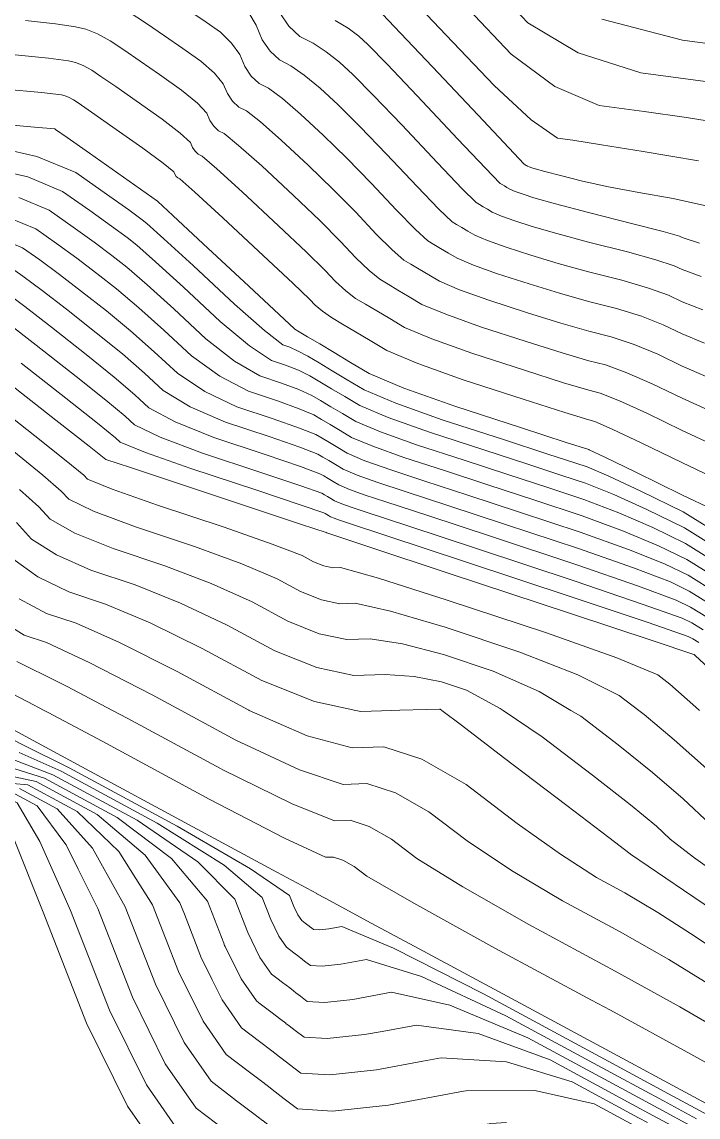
# Model space of a CAD drawing. Header units: inches. Extents: x 1337389 to 1347141, y 407035 to 414577.
# Drawn here: x 1337608.9 to 1337797.7, y 410197.9 to 410503.8 of the extents above; entities that cross this region are included whole.
import ezdxf

# ---------------------------------------------------------------- set-up
doc = ezdxf.new("R2010")
doc.units = ezdxf.units.IN
doc.header["$MEASUREMENT"] = 0
doc.layers.add('Topo', color=7, linetype='Continuous', lineweight=15, true_color=0x459900)

msp = doc.modelspace()

# ---------------------------------------------------------------- linework, layer by layer
at = {"layer": 'Topo'}
for p, q in [((1337621.5261, 410318.147, 1065), (1337634.205, 410311.498, 1065)), ((1337616.2281, 410310.9, 1070), (1337615.1061, 410311.498, 1070)), ((1337662.0403, 410236.2159, 1100), (1337660.763, 410238.805, 1100))]:
    msp.add_line(p, q, dxfattribs=at)
for points, elevation in [([(1337739.545, 410514.825), (1337750.205, 410503.5981), (1337764.2661, 410495.1829), (1337781.729, 410489.578), (1337802.5931, 410486.7851)], 915), ([(1337718.4719, 410509.515), (1337727.416, 410500.1102), (1337740.7959, 410486.0181), (1337751.145, 410476.4319), (1337758.463, 410471.3521), (1337762.75, 410470.778), (1337770.737, 410469.5261), (1337782.4251, 410467.596), (1337797.814, 410464.9879)], 925), ([(1337638.5648, 410506.765), (1337643.64, 410503.381), (1337648.7189, 410499.932), (1337653.802, 410496.4171), (1337658.89, 410492.8369), (1337662.6602, 410489.543), (1337665.1132, 410486.5349), (1337666.249, 410483.814), (1337667.707, 410481.6421), (1337669.4869, 410480.019), (1337671.5909, 410478.9451), (1337675.5191, 410475.8799), (1337681.274, 410470.8229), (1337688.8541, 410463.7752), (1337695.8111, 410457.0488), (1337702.1441, 410450.645), (1337707.8551, 410444.562), (1337712.324, 410440.114), (1337715.5499, 410437.2999), (1337717.534, 410436.1201), (1337719.8579, 410434.7379), (1337722.5218, 410433.1531), (1337725.5271, 410431.3659), (1337731.1299, 410429.008), (1337739.3322, 410426.078), (1337750.132, 410422.577), (1337759.4151, 410419.711), (1337767.18, 410417.481), (1337773.427, 410415.8862), (1337779.8549, 410413.7239), (1337786.4641, 410410.9939), (1337793.2528, 410407.6969), (1337799.9869, 410404.796)], 955), ([(1337655.5311, 410507.0249), (1337660.3039, 410503.7441), (1337664.3011, 410500.931), (1337667.4383, 410497.925), (1337669.713, 410494.7259), (1337671.1292, 410491.335), (1337672.946, 410488.627), (1337675.1649, 410486.6051), (1337677.7869, 410485.2659), (1337681.6341, 410482.4221), (1337686.708, 410478.0701), (1337693.008, 410472.213), (1337699.5799, 410465.781), (1337706.424, 410458.7751), (1337713.5409, 410451.195), (1337718.826, 410445.8208), (1337722.2789, 410442.6509), (1337723.901, 410441.686), (1337725.802, 410440.556), (1337727.9801, 410439.2599), (1337730.437, 410437.8), (1337735.0181, 410435.872), (1337741.724, 410433.4759), (1337750.5539, 410430.613), (1337759.0348, 410428.0431), (1337767.1661, 410425.7639), (1337774.947, 410423.778), (1337781.889, 410421.6011), (1337787.992, 410419.2351), (1337793.256, 410416.678), (1337799.5148, 410414.0989)], 950), ([(1337672.2151, 410506.3079), (1337674.3139, 410502.9179), (1337676.009, 410498.855), (1337678.185, 410495.6129), (1337680.843, 410493.19), (1337683.9828, 410491.5878), (1337687.7487, 410488.963), (1337692.1422, 410485.3179), (1337697.1611, 410480.6501), (1337703.3491, 410474.5129), (1337710.7029, 410466.9059), (1337719.2259, 410457.8287), (1337725.3279, 410451.5279), (1337729.0089, 410448.002), (1337730.269, 410447.253), (1337731.745, 410446.3738), (1337733.4379, 410445.3682), (1337735.3459, 410444.233), (1337738.9058, 410442.7349), (1337744.1159, 410440.8741), (1337750.976, 410438.6499), (1337758.655, 410436.375), (1337767.1519, 410434.048), (1337776.4659, 410431.6701), (1337783.923, 410429.4789), (1337789.5198, 410427.476), (1337793.2591, 410425.6599), (1337799.0422, 410423.402)], 945), ([(1337680.888, 410506.376), (1337683.424, 410502.5979), (1337686.5211, 410499.7761), (1337690.1791, 410497.9088), (1337693.864, 410495.505), (1337697.576, 410492.5651), (1337701.3151, 410489.0881), (1337707.1181, 410483.2452), (1337714.983, 410475.0359), (1337724.9108, 410464.4621), (1337731.83, 410457.2339), (1337735.7379, 410453.353), (1337736.6369, 410452.8189), (1337737.6891, 410452.1931), (1337738.8949, 410451.4749), (1337740.2561, 410450.6658), (1337742.793, 410449.598), (1337746.507, 410448.2718), (1337751.3979, 410446.6859), (1337758.2751, 410444.7061), (1337767.1381, 410442.3309), (1337777.9863, 410439.5619), (1337785.9561, 410437.3571), (1337791.048, 410435.717), (1337793.2621, 410434.642), (1337798.5699, 410432.7061)], 940), ([(1337805.523, 410475.3559), (1337794.4799, 410477.0789), (1337782.671, 410478.782), (1337770.0959, 410480.465), (1337757.706, 410485.8069), (1337745.4999, 410494.8081), (1337733.481, 410507.467)], 920), ([(1337800.4591, 410395.4931), (1337793.25, 410398.7148), (1337784.9349, 410402.753), (1337777.822, 410405.8461), (1337771.9081, 410407.994), (1337767.1939, 410409.1981), (1337759.7949, 410411.38), (1337749.7101, 410414.541), (1337736.9401, 410418.6809), (1337727.242, 410422.145), (1337720.617, 410424.933), (1337717.0642, 410427.046), (1337713.9139, 410428.9191), (1337711.1658, 410430.5529), (1337708.8199, 410431.9491), (1337705.8219, 410434.4068), (1337702.1699, 410437.9289), (1337697.865, 410442.514), (1337692.0419, 410448.3169), (1337684.6998, 410455.338), (1337675.8401, 410463.576), (1337669.4049, 410469.3378), (1337665.394, 410472.624), (1337663.809, 410473.4328), (1337662.4683, 410474.6561), (1337661.3692, 410476.2929), (1337660.513, 410478.344), (1337657.8827, 410481.16), (1337653.479, 410484.7429), (1337647.3002, 410489.0912), (1337641.907, 410492.8389), (1337637.2979, 410495.988), (1337633.4749, 410498.5379), (1337629.958, 410500.4712), (1337626.7479, 410501.7879), (1337623.8441, 410502.4881), (1337618.217, 410503.2939), (1337609.8649, 410504.203)], 960), ([(1337696.375, 410504.2299), (1337699.979, 410502.0472), (1337703.0101, 410499.8119), (1337705.4689, 410497.525), (1337710.8869, 410491.9772), (1337719.2629, 410483.1671), (1337730.5968, 410471.095), (1337738.332, 410462.9409), (1337742.4681, 410458.7039), (1337743.0039, 410458.3849), (1337743.6329, 410458.0109), (1337744.353, 410457.5829), (1337745.1662, 410457.1), (1337746.6811, 410456.4621), (1337748.8991, 410455.6701), (1337751.82, 410454.7231), (1337757.8949, 410453.0381), (1337767.123, 410450.6151), (1337779.506, 410447.453), (1337787.99, 410445.2351), (1337792.5759, 410443.9581), (1337793.2649, 410443.624), (1337798.098, 410442.0089)], 935), ([(1337709.6231, 410505.963), (1337714.6561, 410500.7089), (1337723.542, 410491.298), (1337736.2818, 410477.7281), (1337744.8341, 410468.6479), (1337749.197, 410464.0551), (1337749.3719, 410463.9519), (1337749.576, 410463.83), (1337749.811, 410463.69), (1337750.0759, 410463.5331), (1337750.569, 410463.325), (1337751.2909, 410463.0669), (1337752.2419, 410462.759), (1337754.9161, 410462.0329), (1337759.3139, 410460.8882), (1337765.4339, 410459.326), (1337772.711, 410457.7421), (1337781.1451, 410456.138), (1337790.7369, 410454.5119), (1337801.1951, 410452.1391)], 930), ([(1337770.827, 410504.5582), (1337793.362, 410498.6912), (1337822.515, 410494.7889)], 910), ([(1337606.9419, 410494.6309), (1337616.267, 410493.6789), (1337621.9059, 410492.968), (1337623.8589, 410492.4959), (1337626.019, 410491.611), (1337628.3851, 410490.3099), (1337630.957, 410488.595), (1337635.0941, 410485.7459), (1337640.7979, 410481.7639), (1337648.0671, 410476.6489), (1337653.1059, 410472.7781), (1337655.913, 410470.1529), (1337656.489, 410468.7719), (1337657.228, 410467.6712), (1337658.1319, 410466.847), (1337659.198, 410466.303), (1337663.2898, 410462.7971), (1337670.4059, 410456.329), (1337680.5461, 410446.9001), (1337688.2731, 410439.585), (1337693.5849, 410434.3827), (1337696.4843, 410431.296), (1337699.3192, 410428.701), (1337702.0911, 410426.598), (1337704.798, 410424.987), (1337707.97, 410423.101), (1337711.607, 410420.9381), (1337715.707, 410418.4999), (1337723.3539, 410415.281), (1337734.548, 410411.2829), (1337749.289, 410406.504), (1337760.1749, 410403.0479), (1337767.2089, 410400.9139), (1337770.3879, 410400.1019), (1337775.7881, 410397.9679), (1337783.407, 410394.512), (1337793.247, 410389.7329), (1337800.9312, 410386.1892)], 965), ([(1337801.4039, 410376.8861), (1337793.2439, 410380.7509), (1337781.8791, 410386.2711), (1337773.7539, 410390.0911), (1337768.8688, 410392.2107), (1337767.2231, 410392.631), (1337760.555, 410394.717), (1337748.8671, 410398.468), (1337732.156, 410403.8851), (1337719.467, 410408.418), (1337710.7979, 410412.0662), (1337706.1489, 410414.831), (1337702.027, 410417.282), (1337698.4309, 410419.421), (1337695.3611, 410421.247), (1337692.8169, 410422.994), (1337690.7988, 410424.6631), (1337689.3059, 410426.253), (1337684.5041, 410430.853), (1337676.392, 410438.462), (1337664.9711, 410449.0818), (1337657.1751, 410456.255), (1337653.0021, 410459.9821), (1337652.454, 410460.262), (1337651.989, 410460.685), (1337651.6092, 410461.2511), (1337651.3129, 410461.961), (1337648.329, 410464.3961), (1337642.656, 410468.554), (1337634.2962, 410474.438), (1337628.2819, 410478.6538), (1337624.6149, 410481.202), (1337623.294, 410482.0821), (1337622.079, 410482.7499), (1337620.9711, 410483.2049), (1337619.9681, 410483.4471), (1337614.3171, 410484.065), (1337604.0189, 410485.0582)], 970), ([(1337601.0949, 410475.4847), (1337612.3668, 410474.45), (1337618.0291, 410473.9259), (1337618.0821, 410473.9138), (1337618.1399, 410473.8901), (1337618.204, 410473.855), (1337618.273, 410473.8088), (1337621.47, 410471.561), (1337627.7939, 410467.111), (1337637.2449, 410460.4601), (1337643.551, 410456.0131), (1337646.7132, 410453.7699), (1337646.729, 410453.7311), (1337646.75, 410453.6991), (1337646.7761, 410453.6762), (1337646.8061, 410453.66), (1337651.0599, 410449.713), (1337659.5369, 410441.835), (1337672.2381, 410430.025), (1337680.7348, 410422.1209), (1337685.0261, 410418.1221), (1337685.1131, 410418.0291), (1337686.315, 410417.2872), (1337688.6321, 410415.8951), (1337692.0631, 410413.854), (1337696.0829, 410411.4639), (1337700.6909, 410408.723), (1337705.888, 410405.6331), (1337715.579, 410401.554), (1337729.7641, 410396.487), (1337748.445, 410390.4321), (1337760.935, 410386.3847), (1337767.2368, 410384.347), (1337767.3489, 410384.3191), (1337771.721, 410382.2129), (1337780.351, 410378.0301), (1337793.2399, 410371.7699), (1337801.8761, 410367.583)], 975), ([(1337807.5259, 410358.2961), (1337793.5659, 410366.9829), (1337781.769, 410372.72), (1337772.8409, 410376.897), (1337766.784, 410379.5139), (1337763.5981, 410380.5699), (1337755.784, 410383.121), (1337743.3439, 410387.1671), (1337726.2761, 410392.708), (1337713.3178, 410397.3431), (1337704.47, 410401.0701), (1337699.732, 410403.8899), (1337695.531, 410406.391), (1337691.8669, 410408.5719), (1337688.7401, 410410.4341), (1337686.011, 410411.888), (1337683.6811, 410412.9351), (1337681.75, 410413.575), (1337676.6042, 410417.5902), (1337668.246, 410424.9789), (1337656.673, 410435.744), (1337648.5189, 410443.2649), (1337643.7829, 410447.5431), (1337642.464, 410448.577), (1337638.714, 410451.2882), (1337632.534, 410455.6759), (1337623.922, 410461.7401), (1337613.0619, 410466.2548), (1337599.953, 410469.2199)], 980), ([(1337598.889, 410463.1399), (1337610.5459, 410460.5041), (1337620.2031, 410456.489), (1337627.8611, 410451.0969), (1337633.8719, 410446.7909), (1337638.2369, 410443.571), (1337640.956, 410441.438), (1337646.2001, 410436.8248), (1337653.9669, 410429.7319), (1337664.257, 410420.16), (1337672.4479, 410413.3368), (1337678.539, 410409.265), (1337682.5301, 410407.943), (1337686.1168, 410406.5091), (1337689.3022, 410404.9649), (1337692.0829, 410403.3092), (1337695.342, 410401.3688), (1337699.0779, 410399.145), (1337703.2919, 410396.637), (1337711.1618, 410393.3221), (1337722.686, 410389.1999), (1337737.865, 410384.272), (1337750.193, 410380.255), (1337759.6701, 410377.148), (1337766.2951, 410374.9521), (1337774.21, 410371.7881), (1337783.4141, 410367.6529), (1337793.9091, 410362.5501), (1337806.3271, 410354.8219)], 985), ([(1337805.128, 410351.348), (1337794.252, 410358.1159), (1337785.0599, 410362.5859), (1337775.5778, 410366.6781), (1337765.8049, 410370.3911), (1337755.7419, 410373.7259), (1337744.6029, 410377.3881), (1337732.387, 410381.377), (1337719.0961, 410385.692), (1337709.005, 410389.3011), (1337702.1141, 410392.2041), (1337698.4242, 410394.4001), (1337695.1519, 410396.348), (1337692.2991, 410398.046), (1337689.864, 410399.4959), (1337686.2238, 410401.1301), (1337681.3792, 410402.95), (1337675.329, 410404.9549), (1337668.292, 410409.084), (1337660.2691, 410415.3401), (1337651.2599, 410423.7199), (1337643.88, 410430.385), (1337638.1299, 410435.3329), (1337634.011, 410438.5648), (1337629.0299, 410442.2931), (1337623.187, 410446.517), (1337616.4841, 410451.238), (1337608.03, 410454.752)], 990), ([(1337803.9292, 410347.8741), (1337794.595, 410353.683), (1337786.706, 410357.5188), (1337776.946, 410361.568), (1337765.3162, 410365.83), (1337751.8139, 410370.3051), (1337739.012, 410374.5219), (1337726.9089, 410378.4819), (1337715.5058, 410382.184), (1337706.8481, 410385.2801), (1337700.936, 410387.771), (1337697.7701, 410389.6552), (1337694.963, 410391.3261), (1337692.515, 410392.7829), (1337690.426, 410394.027), (1337686.3298, 410395.752), (1337680.2282, 410397.9569), (1337672.118, 410400.6439), (1337664.136, 410404.832), (1337656.2811, 410410.5202), (1337648.5531, 410417.7081), (1337641.5612, 410423.9451), (1337635.304, 410429.2281), (1337629.7841, 410433.559), (1337624.1869, 410437.7952), (1337618.5139, 410441.938), (1337612.764, 410445.9871), (1337605.513, 410449.0011)], 995), ([(1337802.73, 410344.3998), (1337794.9378, 410349.2491), (1337788.352, 410352.4519), (1337778.3151, 410356.459), (1337764.8259, 410361.269), (1337747.8861, 410366.8832), (1337733.4211, 410371.656), (1337721.4311, 410375.5872), (1337711.915, 410378.676), (1337704.6909, 410381.2601), (1337699.7581, 410383.338), (1337697.116, 410384.9101), (1337694.7741, 410386.3041), (1337692.7307, 410387.52), (1337690.9881, 410388.5582), (1337686.4362, 410390.373), (1337679.076, 410392.9649), (1337668.908, 410396.3341), (1337659.9801, 410400.5792), (1337652.2928, 410405.6998), (1337645.8462, 410411.6969), (1337639.2409, 410417.504), (1337632.478, 410423.1229), (1337625.558, 410428.5519), (1337619.3449, 410433.2979), (1337613.841, 410437.3589), (1337609.045, 410440.736), (1337602.997, 410443.25)], 1000), ([(1337605.3261, 410435.485), (1337609.1679, 410432.7801), (1337614.503, 410428.8), (1337621.3309, 410423.546), (1337629.6521, 410417.0177), (1337636.9219, 410411.0641), (1337643.139, 410405.6851), (1337648.3039, 410400.8799), (1337655.8239, 410396.3259), (1337665.6981, 410392.0241), (1337677.9249, 410387.972), (1337686.5429, 410384.9941), (1337691.55, 410383.089), (1337692.948, 410382.2569), (1337694.5852, 410381.2831), (1337696.4629, 410380.165), (1337698.58, 410378.9048), (1337702.534, 410377.2391), (1337708.3249, 410375.1681), (1337715.9528, 410372.6911), (1337727.831, 410368.7888), (1337743.9582, 410363.461), (1337764.3369, 410356.7079), (1337779.683, 410351.349), (1337789.9981, 410347.385), (1337795.281, 410344.816), (1337801.5319, 410340.9258)], 1005), ([(1337800.3331, 410337.452), (1337795.624, 410340.383), (1337791.6439, 410342.3182), (1337781.0508, 410346.2391), (1337763.847, 410352.1471), (1337740.031, 410360.0399), (1337722.2401, 410365.9231), (1337710.4751, 410369.796), (1337704.735, 410371.6601), (1337700.3778, 410373.2182), (1337697.4018, 410374.472), (1337695.8091, 410375.4199), (1337694.3959, 410376.2609), (1337693.164, 410376.9941), (1337692.112, 410377.6199), (1337686.649, 410379.6161), (1337676.7739, 410382.9798), (1337662.4871, 410387.714), (1337651.668, 410392.074), (1337644.3159, 410396.06), (1337640.4318, 410399.6729), (1337634.602, 410404.6239), (1337626.826, 410410.913), (1337617.1038, 410418.54), (1337609.66, 410424.3022), (1337604.4948, 410428.2)], 1010), ([(1337604.818, 410419.8049), (1337612.8781, 410413.534), (1337624, 410404.8077), (1337632.2829, 410398.1839), (1337637.725, 410393.6609), (1337640.328, 410391.2399), (1337647.5121, 410387.821), (1337659.2771, 410383.4031), (1337675.623, 410377.987), (1337686.755, 410374.237), (1337692.6741, 410372.1511), (1337693.3802, 410371.731), (1337694.207, 410371.2389), (1337695.155, 410370.675), (1337696.2241, 410370.038), (1337698.221, 410369.1972), (1337701.1451, 410368.1521), (1337704.9959, 410366.901), (1337716.649, 410363.0569), (1337736.103, 410356.618), (1337763.358, 410347.5851), (1337782.4201, 410341.1301), (1337793.289, 410337.2511), (1337795.967, 410335.9492), (1337799.134, 410333.9778)], 1015), ([(1337797.9348, 410330.5039), (1337796.3089, 410331.516), (1337794.935, 410332.1841), (1337783.7882, 410336.02), (1337762.8681, 410343.024), (1337732.1748, 410353.1961), (1337711.058, 410360.19), (1337699.518, 410364.0059), (1337697.5549, 410364.6431), (1337696.0641, 410365.1769), (1337695.0459, 410365.6049), (1337694.5009, 410365.9299), (1337694.0181, 410366.218), (1337693.596, 410366.4679), (1337693.236, 410366.6829), (1337686.8621, 410368.8578), (1337674.471, 410372.9951), (1337656.0661, 410379.0931), (1337643.356, 410383.5679), (1337636.34, 410386.42), (1337635.018, 410387.6491), (1337629.9631, 410391.7441), (1337621.174, 410398.7028), (1337608.651, 410408.5269)], 1020), ([(1337803.1829, 410321.0499), (1337796.9439, 410326.8722), (1337796.8341, 410326.9598), (1337796.736, 410327.03), (1337796.6519, 410327.082), (1337796.5809, 410327.1169), (1337785.1569, 410330.91), (1337762.3791, 410338.463), (1337728.2471, 410349.7749), (1337705.4679, 410357.3241), (1337694.04, 410361.1111), (1337693.9651, 410361.1349), (1337693.9028, 410361.159), (1337693.8539, 410361.181), (1337693.8189, 410361.201), (1337686.975, 410363.4752), (1337673.32, 410368.0021), (1337652.8561, 410374.783), (1337639.2003, 410379.315), (1337632.3511, 410381.5998), (1337632.3111, 410381.638), (1337627.6439, 410385.3031), (1337618.3481, 410392.5978), (1337604.424, 410403.521)], 1025), ([(1337798.1482, 410311.498), (1337797.1321, 410312.4291), (1337789.8602, 410318.833), (1337786.4892, 410321.4008), (1337775, 410326.171), (1337755.392, 410333.1449), (1337727.6649, 410342.322), (1337708.4732, 410348.417), (1337697.8161, 410351.4289), (1337695.6942, 410351.36), (1337693.204, 410351.8931), (1337690.347, 410353.0289), (1337687.122, 410354.7679), (1337678.7861, 410357.9751), (1337665.3372, 410362.6488), (1337646.7771, 410368.7921), (1337634.059, 410373.2621), (1337627.1829, 410376.0609), (1337626.15, 410377.188), (1337621.2601, 410381.235), (1337612.5128, 410388.202), (1337599.9081, 410398.09)], 1030), ([(1337606.577, 410383.8659), (1337614.7441, 410377.2439), (1337619.8779, 410372.789), (1337621.9771, 410370.4981), (1337628.875, 410367.1518), (1337640.5709, 410362.7487), (1337657.066, 410357.2899), (1337670.257, 410352.4681), (1337680.1449, 410348.2808), (1337686.729, 410344.7309), (1337692.5619, 410342.4121), (1337697.6451, 410341.3231), (1337701.9778, 410341.4649), (1337711.808, 410339.2619), (1337727.136, 410334.715), (1337747.96, 410327.8222), (1337764.1549, 410321.4659), (1337775.72, 410315.6471), (1337781.1669, 410311.498)], 1035), ([(1337762.2311, 410311.498), (1337753.3092, 410316.7619), (1337740.5279, 410322.4999), (1337726.6061, 410327.1078), (1337715.143, 410330.1079), (1337706.14, 410331.5012), (1337699.5961, 410331.286), (1337691.9199, 410332.9301), (1337683.1099, 410336.433), (1337673.1669, 410341.795), (1337661.729, 410346.9609), (1337648.795, 410351.9319), (1337634.366, 410356.7072), (1337623.691, 410361.0409), (1337616.7711, 410364.9359), (1337613.6048, 410368.3889), (1337608.229, 410373.2542)], 1040), ([(1337607.3329, 410363.99), (1337611.5651, 410359.3731), (1337618.5081, 410354.931), (1337628.161, 410350.6642), (1337640.5241, 410346.5732), (1337653.1999, 410341.454), (1337666.1891, 410335.3081), (1337679.491, 410328.1349), (1337691.277, 410323.449), (1337701.5481, 410321.2491), (1337710.302, 410321.537), (1337718.4781, 410320.954), (1337726.0761, 410319.5001), (1337733.0959, 410317.177), (1337742.4641, 410312.0569), (1337743.2909, 410311.498)], 1045), ([(1337606.359, 410353.8099), (1337613.3241, 410348.8211), (1337621.9551, 410344.6221), (1337632.253, 410341.2139), (1337644.671, 410335.948), (1337659.2111, 410328.822), (1337675.873, 410319.838), (1337690.635, 410313.9679), (1337702.1681, 410311.498)], 1050), ([(1337608.1401, 410342.7099), (1337615.7499, 410338.5801), (1337623.9821, 410335.8559), (1337636.1428, 410330.441), (1337652.234, 410322.335), (1337672.2539, 410311.5401), (1337672.35, 410311.498)], 1055), ([(1337602.9561, 410336.6001), (1337609.5439, 410332.5369), (1337615.71, 410330.497), (1337627.6141, 410324.934), (1337645.256, 410315.849), (1337653.3251, 410311.498)], 1060), ([(1337607.439, 410325.1379), (1337619.0861, 410319.4271), (1337621.5261, 410318.147)], 1065), ([(1337599.1679, 410319.779), (1337610.557, 410313.92), (1337615.1061, 410311.498)], 1070), ([(1337609.516, 410301.7181), (1337601.5409, 410305.6782), (1337590.535, 410309.8242), (1337589.0901, 410307.9062), (1337587.7761, 410306.738), (1337586.5921, 410306.3209), (1337585.5381, 410306.6561), (1337581.612, 410310.3949), (1337580.5619, 410311.498)], 1080), ([(1337596.468, 410311.498), (1337602.1588, 410308.4371), (1337610.9571, 410303.689)], 1075), ([(1337767.9839, 410230.5969), (1337741.001, 410245.142), (1337718.318, 410257.6331), (1337705.2019, 410265.2291), (1337701.654, 410267.9311), (1337698.554, 410269.7081), (1337695.9031, 410270.561), (1337693.699, 410270.4881), (1337682.198, 410275.8501), (1337661.3981, 410286.6461), (1337631.3002, 410302.8759), (1337616.2281, 410310.9)], 1070), ([(1337634.205, 410311.498), (1337638.2778, 410309.362), (1337664.3249, 410295.3181)], 1065), ([(1337875.805, 410193.4191), (1337866.2769, 410200.532), (1337857.5859, 410206.3171), (1337849.7329, 410210.774), (1337842.7159, 410213.904), (1337836.1101, 410216.67), (1337829.9159, 410219.0731), (1337824.134, 410221.112), (1337817.347, 410224.455), (1337809.5571, 410229.1), (1337800.7639, 410235.0479), (1337789.557, 410241.895), (1337775.936, 410249.64), (1337759.9029, 410258.2831), (1337745.6589, 410266.7521), (1337733.2061, 410275.0457), (1337722.5428, 410283.166), (1337713.227, 410288.5069), (1337705.258, 410291.0691), (1337698.637, 410290.8519), (1337686.4289, 410294.909), (1337668.6349, 410303.242), (1337653.3251, 410311.498)], 1060), ([(1337891.4671, 410191.252), (1337881.5, 410198.364), (1337868.8148, 410207.8329), (1337857.2449, 410215.5342), (1337846.7899, 410221.4679), (1337837.448, 410225.6352), (1337830.358, 410228.717), (1337825.519, 410230.715), (1337822.93, 410231.628), (1337817.3, 410234.877), (1337808.629, 410240.4629), (1337796.916, 410248.386), (1337786.466, 410255.0921), (1337777.278, 410260.5819), (1337769.353, 410264.8541), (1337759.3291, 410271.3119), (1337747.208, 410279.955), (1337732.987, 410290.784), (1337720.564, 410297.907), (1337709.9359, 410301.323), (1337701.1049, 410301.033), (1337688.5451, 410304.439), (1337672.35, 410311.498)], 1055), ([(1337712.204, 410311.498), (1337703.499, 410311.2131), (1337702.1681, 410311.498)], 1050), ([(1337712.204, 410311.498), (1337714.464, 410311.5719), (1337721.8131, 410311.7992), (1337725.5461, 410311.893), (1337725.663, 410311.8542), (1337726.1341, 410311.498)], 1050), ([(1337899.0111, 410194.7619), (1337887.1939, 410203.31), (1337871.353, 410215.1341), (1337857.1899, 410224.6249), (1337844.7031, 410231.7809), (1337833.8922, 410236.603), (1337821.78, 410243.136), (1337808.3643, 410251.38), (1337793.645, 410261.3361), (1337783.8039, 410267.999), (1337778.8419, 410271.371), (1337778.7568, 410271.45), (1337772.8241, 410275.979), (1337761.042, 410284.958), (1337743.411, 410298.3869), (1337731.618, 410307.3521), (1337726.1341, 410311.498)], 1050), ([(1337743.2909, 410311.498), (1337754.1809, 410304.1401), (1337768.2461, 410293.427), (1337778.901, 410285.0911), (1337786.145, 410279.1339), (1337789.9771, 410275.5552), (1337796.446, 410270.5219), (1337805.5501, 410264.0352), (1337817.2891, 410256.0951), (1337827.989, 410249.5188), (1337837.6499, 410244.3081), (1337846.272, 410240.4621), (1337858.353, 410233.1718), (1337873.8911, 410222.4359), (1337892.888, 410208.2549), (1337906.5539, 410198.271), (1337914.89, 410192.4849)], 1045), ([(1337922.976, 410195.4781), (1337914.098, 410201.7811), (1337898.582, 410213.1999), (1337876.4291, 410229.7371), (1337859.516, 410241.7181), (1337847.8421, 410249.1441), (1337841.408, 410252.0142), (1337834.199, 410255.902), (1337826.2138, 410260.8091), (1337817.454, 410266.7341), (1337809.0871, 410273.044), (1337801.1132, 410279.739), (1337793.5319, 410286.8182), (1337784.978, 410294.2039), (1337775.4509, 410301.896), (1337764.9501, 410309.8937), (1337762.2311, 410311.498)], 1040), ([(1337781.1669, 410311.498), (1337782.6549, 410310.365), (1337791.0549, 410303.316), (1337800.9201, 410294.502), (1337812.249, 410283.9229), (1337821.728, 410275.5669), (1337829.359, 410269.4329), (1337835.1391, 410265.523), (1337840.4091, 410262.2851), (1337845.1661, 410259.7189), (1337849.4122, 410257.8252), (1337860.6789, 410250.2649), (1337878.967, 410237.0389), (1337904.2762, 410218.1461), (1337921.6409, 410205.29), (1337931.0621, 410198.472), (1337932.5379, 410197.6909)], 1035), ([(1337789.5081, 410204.4371), (1337773.8251, 410212.9061), (1337737.823, 410232.3531), (1337712.616, 410245.0959), (1337698.2029, 410251.136), (1337694.5852, 410250.472), (1337691.964, 410250.1891), (1337690.3409, 410250.2862), (1337689.716, 410250.7651), (1337689.2941, 410251.0869), (1337689.0684, 410251.26), (1337688.7129, 410251.5321), (1337688.031, 410252.053), (1337687.016, 410252.8301), (1337685.9357, 410254.3812), (1337684.79, 410256.7079), (1337683.5789, 410259.8101), (1337672.7282, 410267.304), (1337652.2382, 410279.1891), (1337622.109, 410295.466), (1337609.516, 410301.7181)], 1080), ([(1337610.9571, 410303.689), (1337624.428, 410296.4198), (1337657.821, 410278.3801), (1337680.084, 410266.3502), (1337691.2202, 410260.3243), (1337691.2455, 410260.3089), (1337693.5911, 410259.0521), (1337698.2531, 410256.5363), (1337705.2418, 410252.7609), (1337721.0171, 410244.2519), (1337745.577, 410231.0101), (1337778.9241, 410213.035), (1337785.8179, 410209.3189)], 1075), ([(1337608.067, 410299.7351), (1337619.7901, 410294.5119), (1337646.655, 410279.9989), (1337665.372, 410268.2571), (1337675.9402, 410259.2889), (1337678.36, 410253.0918), (1337680.6489, 410248.444), (1337682.8071, 410245.3451), (1337684.8341, 410243.7948), (1337686.1949, 410242.7542), (1337686.89, 410242.2221), (1337686.92, 410242.1992), (1337687.356, 410241.8661), (1337688.199, 410241.2209), (1337689.448, 410240.2659), (1337692.6901, 410240.0709), (1337697.9241, 410240.636), (1337705.151, 410241.962), (1337720.512, 410237.151), (1337744.0079, 410226.2029), (1337775.6381, 410209.1179), (1337788.031, 410202.4259)], 1085), ([(1337605.1259, 410295.7131), (1337615.1508, 410292.605), (1337635.4891, 410281.617), (1337650.6592, 410270.1641), (1337660.6631, 410258.2459), (1337665.2359, 410246.537)], 1095), ([(1337680.118, 410236.6979), (1337678.5968, 410237.8609), (1337675.362, 410242.5081), (1337671.9299, 410249.4759), (1337668.3011, 410258.7669), (1337658.015, 410269.2109), (1337641.0719, 410280.808), (1337617.4699, 410293.5591), (1337606.606, 410297.736)], 1090), ([(1337664.3249, 410295.3181), (1337665.0171, 410294.9441), (1337684.3131, 410285.3799), (1337696.1679, 410280.67), (1337700.581, 410280.815), (1337705.8911, 410279.1078), (1337712.0991, 410275.549), (1337719.204, 410270.138), (1337731.9891, 410262.1919), (1337750.4521, 410251.7121), (1337774.5941, 410238.698), (1337792.6479, 410228.6979), (1337804.6112, 410221.7101), (1337810.4861, 410217.737), (1337817.3939, 410214.032), (1337825.3371, 410210.5969), (1337834.3141, 410207.4319), (1337841.862, 410204.6229), (1337847.9828, 410202.1729), (1337852.675, 410200.0799), (1337857.9269, 410197.0991)], 1065), ([(1337654.2379, 410254.6161), (1337653.024, 410257.7241), (1337643.303, 410271.1182), (1337629.9049, 410282.427), (1337612.832, 410291.651), (1337603.6201, 410293.6521)], 1100), ([(1337546.61, 410253.0441), (1337547.7251, 410252.551), (1337556.0438, 410249.909), (1337565.394, 410253.199), (1337575.7729, 410262.4198), (1337587.1821, 410277.5711), (1337597.2161, 410286.3609), (1337605.874, 410288.7891), (1337613.1562, 410284.8551), (1337620.8789, 410274.455)], 1115), ([(1337606.345, 410291.106), (1337610.5119, 410290.697), (1337624.3221, 410283.2358), (1337635.947, 410272.071), (1337640.7291, 410264.5378)], 1105), ([(1337630.4672, 410269.6761), (1337628.5908, 410273.025), (1337618.739, 410284.0461), (1337608.2189, 410289.729)], 1110), ([(1337601.3832, 410286.1374), (1337601.9899, 410286.4741), (1337606.5218, 410275.8851), (1337614.831, 410255.116), (1337626.9179, 410224.166), (1337638.3508, 410200.952), (1337649.129, 410185.4731), (1337659.253, 410177.7301), (1337666.0522, 410172.53), (1337669.5251, 410169.873), (1337669.674, 410169.759), (1337671.8531, 410168.092), (1337676.0632, 410164.8729), (1337682.3031, 410160.1009), (1337688.519, 410157.296), (1337694.7111, 410156.4601), (1337700.8789, 410157.592), (1337714.9363, 410152.8689), (1337736.8809, 410142.29), (1337766.7138, 410125.856), (1337766.9909, 410125.727)], 1125), ([(1337601.634, 410286.6659), (1337603.555, 410287.8349), (1337607.573, 410285.6641), (1337613.878, 410274.9319), (1337622.4697, 410255.638), (1337633.349, 410227.7819), (1337643.638, 410206.889), (1337653.3389, 410192.957), (1337662.45, 410185.9879), (1337668.5691, 410181.3079), (1337671.6959, 410178.9158), (1337671.83, 410178.8139), (1337673.791, 410177.314), (1337677.5801, 410174.4169), (1337683.1959, 410170.121), (1337697.7689, 410169.245), (1337721.299, 410171.787), (1337753.7853, 410177.748), (1337763.633, 410179.4442)], 1120), ([(1337620.8789, 410274.455), (1337621.2338, 410273.978), (1337624.6039, 410267.212)], 1115), ([(1337744.1831, 410196.3789), (1337739.89, 410196.0949), (1337714.6199, 410191.4581), (1337696.3181, 410189.481), (1337684.982, 410190.163), (1337680.6139, 410193.504), (1337677.6671, 410195.757), (1337676.1411, 410196.9239), (1337676.0369, 410197.0041), (1337673.6049, 410198.8638), (1337668.8461, 410202.504), (1337661.7579, 410207.9252), (1337654.2128, 410218.7619), (1337646.209, 410235.0137), (1337637.7469, 410256.681), (1337630.4672, 410269.6761)], 1110), ([(1337624.6039, 410267.212), (1337630.1087, 410256.159), (1337639.7791, 410231.398), (1337648.9249, 410212.8248), (1337657.549, 410200.4409), (1337665.6479, 410194.2459), (1337671.0869, 410190.0859), (1337673.8671, 410187.9601), (1337673.9862, 410187.869), (1337675.729, 410186.536), (1337679.0972, 410183.9601), (1337684.0893, 410180.1421), (1337697.043, 410179.3631), (1337717.96, 410181.6232), (1337743.6529, 410186.337)], 1115), ([(1337640.7291, 410264.5378), (1337645.386, 410257.202), (1337652.6389, 410238.629), (1337659.5, 410224.6979), (1337665.968, 410215.409), (1337672.043, 410210.762), (1337676.123, 410207.642), (1337678.2081, 410206.047), (1337678.2971, 410205.9789), (1337679.605, 410204.979), (1337682.131, 410203.047), (1337685.876, 410200.1831), (1337695.592, 410199.5989), (1337711.2809, 410201.2941), (1337732.2529, 410205.1432)], 1105), ([(1337660.763, 410238.805), (1337659.0689, 410242.2449), (1337654.2379, 410254.6161)], 1100), ([(1337665.2359, 410246.537), (1337665.5, 410245.861), (1337665.659, 410245.5371)], 1095), ([(1337665.659, 410245.5371), (1337670.0738, 410236.5709), (1337674.3869, 410230.377), (1337675.06, 410229.8629)], 1095), ([(1337720.874, 410213.503), (1337707.9419, 410211.1299), (1337694.867, 410209.717), (1337686.7689, 410210.204), (1337683.6481, 410212.5908), (1337681.543, 410214.2009), (1337680.4529, 410215.0338), (1337680.378, 410215.091), (1337678.6409, 410216.4199), (1337675.241, 410219.0211), (1337670.178, 410222.8931), (1337664.7869, 410230.6351), (1337662.0403, 410236.2159)], 1100), ([(1337697.833, 410230.43), (1337693.416, 410229.9531), (1337688.555, 410230.2449), (1337686.6819, 410231.678), (1337685.418, 410232.6439), (1337684.7639, 410233.1441), (1337684.72, 410233.1779), (1337683.677, 410233.976), (1337681.6361, 410235.5369), (1337680.118, 410236.6979)], 1090), ([(1337786.5539, 410200.4149), (1337777.4511, 410205.329), (1337750.193, 410220.053), (1337728.4081, 410229.206), (1337712.0991, 410232.7891), (1337701.2628, 410230.8009), (1337697.833, 410230.43)], 1090), ([(1337675.06, 410229.8629), (1337678.438, 410227.2789), (1337681.1589, 410225.1981), (1337682.549, 410224.1349), (1337682.6079, 410224.0889), (1337683.4801, 410223.4221), (1337685.1652, 410222.134), (1337687.6621, 410220.2241), (1337694.1409, 410219.8349), (1337704.6029, 410220.9649), (1337709.495, 410221.8629)], 1095), ([(1337838.7109, 410195.7901), (1337826.5401, 410200.082), (1337817.441, 410203.6099), (1337811.414, 410206.3729), (1337808.4591, 410208.372), (1337795.7379, 410215.5002), (1337773.2521, 410227.757), (1337767.9839, 410230.5969)], 1070), ([(1337709.495, 410221.8629), (1337719.0459, 410223.6149), (1337736.305, 410221.2621), (1337756.377, 410213.9028), (1337779.2651, 410201.541), (1337785.0768, 410198.404)], 1095), ([(1337783.5988, 410196.392), (1337781.0781, 410197.7522), (1337762.5621, 410207.7529), (1337744.2008, 410213.3169), (1337725.9941, 410214.442), (1337720.874, 410213.503)], 1100), ([(1337785.8179, 410209.3189), (1337801.1668, 410201.0429), (1337812.306, 410195.0339)], 1075), ([(1337732.2529, 410205.1432), (1337732.942, 410205.269), (1337752.0971, 410205.3719), (1337768.747, 410201.6031), (1337782.1211, 410194.379)], 1105), ([(1337810.731, 410192.978), (1337798.1279, 410199.7808), (1337789.5081, 410204.4371)], 1080), ([(1337796.5362, 410195.027), (1337786.5539, 410200.4149)], 1090), ([(1337788.031, 410202.4259), (1337797.3319, 410197.4039)], 1085), ([(1337785.0768, 410198.404), (1337795.7399, 410192.6501)], 1095)]:
    msp.add_lwpolyline(points, dxfattribs=dict(at, elevation=elevation))

doc.saveas('drawing.dxf')
